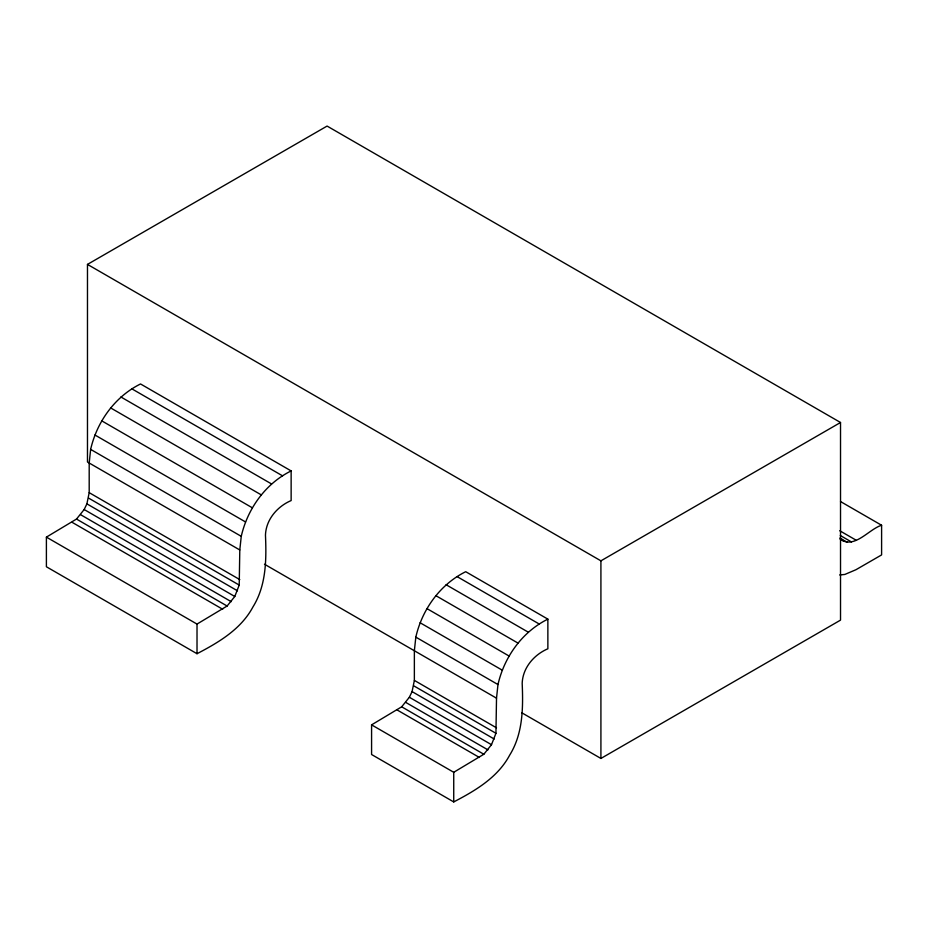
<?xml version="1.0" encoding="UTF-8"?>
<svg xmlns="http://www.w3.org/2000/svg" width="928" height="928" viewBox="0 0 928 928"><rect width="100%" height="100%" fill="white"/><g stroke="black" fill="none" stroke-linecap="round" stroke-linejoin="round"><path stroke-width="1.39" d="M90.642 449.384L89.192 463.014L89.192 492.652L86.896 503.858L84.17 509.53L76.502 519.065L46.4 537.126L46.4 566.764L197.014 653.718C218.718 642.373 240.978 629.312 252.938 606.958C266.324 585.429 266.498 559.619 265.466 535.143C265.976 519.634 277.252 506.491 291.137 500.563L291.137 470.914L140.534 383.96C114.898 396.627 96.941 421.776 90.642 449.384L241.257 536.338L239.795 549.968L239.215 585.058L234.784 596.484L227.116 606.019L197.014 624.08L46.4 537.126M415.825 637.13L414.364 650.748L414.364 680.398L412.078 691.604L409.352 697.264L401.685 706.811L371.583 724.861L371.583 754.51L453.734 801.931C475.438 790.586 497.698 777.536 509.658 755.172C523.044 733.642 523.218 707.832 522.186 683.356C522.708 667.847 533.971 654.716 547.868 648.776L547.868 619.138L465.717 571.706C440.081 584.362 422.124 609.51 415.825 637.13L497.976 684.551L496.515 698.181L495.935 733.282L491.504 744.697L483.836 754.244L453.734 772.293L371.583 724.861M241.257 536.338C247.556 508.73 265.501 483.581 291.137 470.914M497.976 684.551C504.275 656.943 522.232 631.794 547.868 619.138M239.795 549.968L87.476 462.028L87.476 264.399L327.085 126.069L840.524 422.495L840.524 620.124L600.915 758.454L521.826 712.797M87.476 264.399L600.915 560.837L840.524 422.495M840.095 539.133C854.56 549.504 868.701 529.18 881.6 525.26L881.6 554.909L855.929 569.734L844.851 574.444L839.689 574.954M840.524 501.549L881.6 525.26M839.747 530.746L855.929 540.084M840.292 535.502L851.498 541.975M839.898 538.066L847.368 542.381M131.973 388.902L282.588 475.855M457.156 576.648L539.307 624.068M120.895 396.975L271.51 483.929M446.078 584.721L528.229 632.154M110.583 407.879L261.186 494.833M435.766 595.614L517.917 643.046M101.72 420.836L252.323 507.79M426.903 608.582L509.054 656.015M94.923 435L245.526 521.954M420.094 622.746L502.245 670.167M264.48 564.224L496.515 698.181M89.192 492.652L239.795 579.606M414.364 680.398L496.515 727.83M88.601 498.104L239.215 585.058M413.784 685.85L495.935 733.282M86.896 503.858L237.498 590.811M412.078 691.604L494.23 739.036M84.17 509.53L234.784 596.484M409.352 697.264L491.504 744.697M80.632 514.715L231.234 601.669M405.814 702.45L487.966 749.882M76.502 519.065L227.116 606.019M401.685 706.811L483.836 754.244M72.071 522.302L222.685 609.255M397.254 710.036L479.405 757.468M841.104 538.762L843.83 541.279M600.915 560.837L600.915 758.454M453.734 772.293L453.734 801.931M197.014 624.08L197.014 653.718"/></g></svg>
